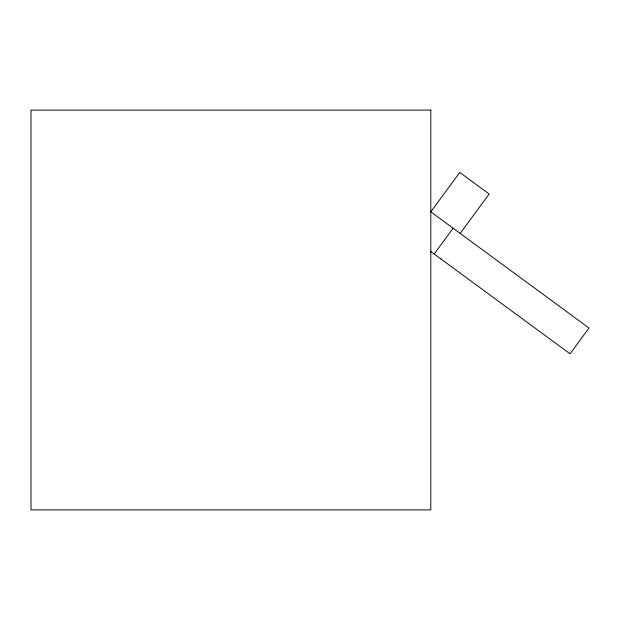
<?xml version="1.0" encoding="UTF-8"?>
<svg xmlns="http://www.w3.org/2000/svg" width="620" height="620" viewBox="0 0 620 620"><rect width="100%" height="100%" fill="white"/><g stroke="black" fill="none" stroke-linecap="round" stroke-linejoin="round"><path stroke-width="0.93" d="M434.171 253.999L453.111 228.222M460.195 233.43L489.141 194.021L459.746 172.43L430.799 211.838L589 328.042L570.067 353.819L430.35 251.193M440.859 258.912L441.262 259.207M430.799 110.097L31 110.097L31 509.904L430.799 509.904L430.799 110.097"/></g></svg>
